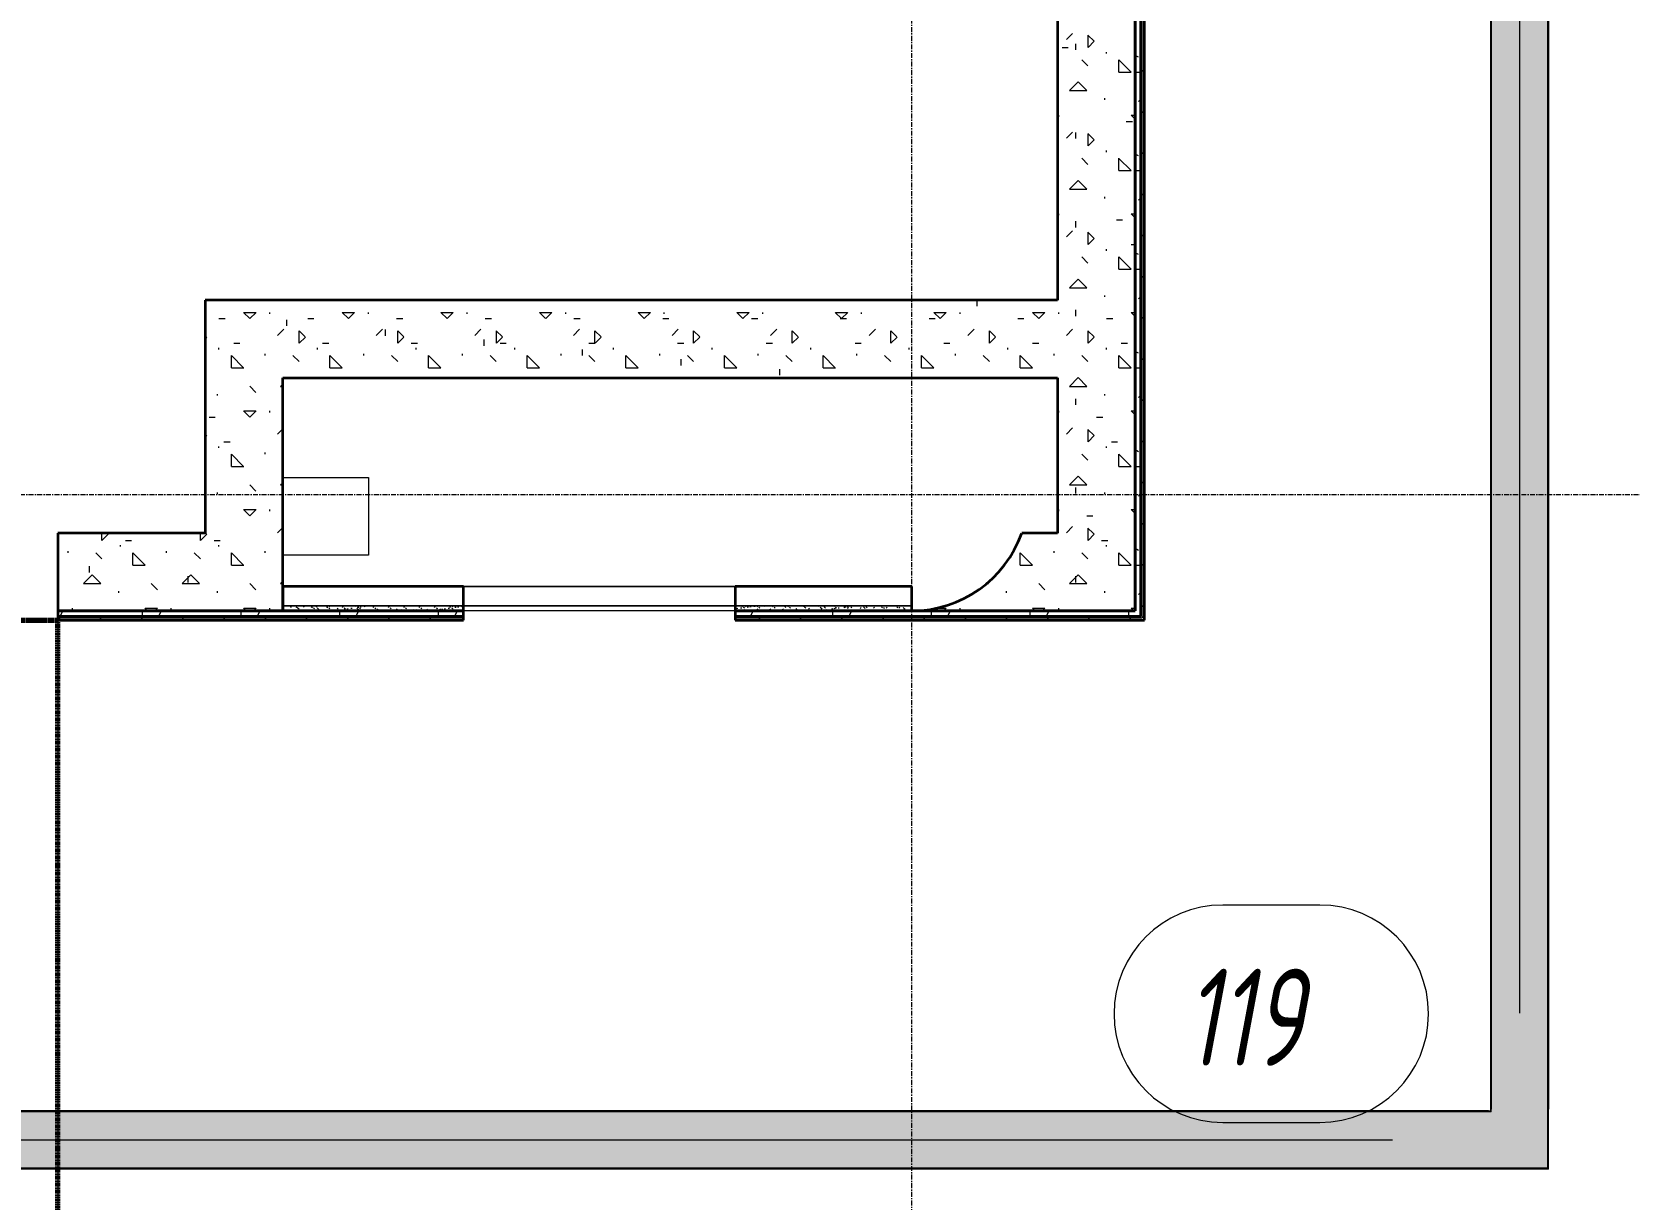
# Model space of a CAD drawing. Header units: millimetres. Extents: x -4948 to 42228, y -4856 to 69378.
# Drawn here: x 28442 to 32556, y 40277 to 43283 of the extents above; entities that cross this region are included whole.
import ezdxf

# ---------------------------------------------------------------- set-up
doc = ezdxf.new("R2010")
doc.units = ezdxf.units.MM
doc.linetypes.add('Линия сетки', pattern=[22.225, 12.7, -3.175, 3.175, -3.175])
doc.linetypes.add('Штрих 3 х 1_5 мм', pattern=[4.5, 3, -1.5])
for name, color, linetype, lineweight in [('A-AREA', 32, 'Continuous', 9), ('A-AREA-IDEN', 2, 'Continuous', 30), ('A-FLOR', 192, 'Continuous', 13), ('A-PART', 2, 'Continuous', 9), ('A-WALL', 113, 'Continuous', 13), ('A-WALL-PATT', 111, 'Continuous', 13), ('E-CABL-TRAY', 211, 'Continuous', 9), ('E-CABL-TRAY-CNTR', 211, 'Continuous', 9), ('I-WALL', 2, 'Continuous', 13), ('S-GRID', 1, 'Continuous', 30)]:
    doc.layers.add(name, color=color, linetype=linetype, lineweight=lineweight)
doc.styles.add('ISOCPEUR_B_I', font='', dxfattribs={"width": 0.7, "height": 250})
doc.styles.get('ISOCPEUR_B_I').set_extended_font_data('ISOCPEUR', italic=True, bold=True)

# ---------------------------------------------------------------- blocks, each defined once
blk = doc.blocks.new('27ELB-RD-AR-0000-BIM_rvt-1-1 этаж отм_ _0_000 лотки')
at = {"layer": 'A-AREA', "color": 252, "linetype": 'Штрих 3 х 1_5 мм', "lineweight": 70}
for p in [(26508.9, 41768.1), (27583.9, 41768.1), (28508.9, 39816.1)]:
    blk.add_line(p, (28508.9, 41768.1), dxfattribs=at)
at = {"layer": 'A-AREA-IDEN', "color": 252, "lineweight": 9}
for p, q in [((31759.7, 41034.1), (31509.7, 41034.1)), ((31509.7, 40474.1), (31759.7, 40474.1))]:
    blk.add_line(p, q, dxfattribs=at)
for centre, start, end in [((31509.7, 40754.1), 90, 270), ((31759.7, 40754.1), 270, 90)]:
    blk.add_arc(centre, 280, start, end, dxfattribs=at)
at = {"layer": 'A-FLOR', "color": 252, "lineweight": 9}
blk.add_line((28508.9, 41768.1), (28508.9, 39816.1), dxfattribs=at)
at = {"layer": 'A-PART', "color": 252, "lineweight": 18}
for p, q in [((29553.9, 41854.6), (29088.9, 41854.6)), ((29088.9, 41854.6), (29088.9, 41804.6)), ((29553.9, 41804.6), (29553.9, 41854.6)), ((30253.9, 41854.6), (30253.9, 41804.6)), ((30708.9, 41854.6), (30253.9, 41854.6)), ((30708.9, 41804.6), (30708.9, 41854.6)), ((29088.9, 41804.6), (29553.9, 41804.6)), ((29553.9, 41804.6), (29088.9, 41804.6)), ((29088.9, 41804.6), (29088.9, 41792.1)), ((29553.9, 41792.1), (29553.9, 41804.6)), ((30253.9, 41804.6), (30708.9, 41804.6)), ((30708.9, 41804.6), (30253.9, 41804.6)), ((30253.9, 41804.6), (30253.9, 41792.1)), ((30708.9, 41792.1), (30708.9, 41804.6)), ((29088.9, 41792.1), (29553.9, 41792.1)), ((30253.9, 41792.1), (30708.9, 41792.1))]:
    blk.add_line(p, q, dxfattribs=at)
at = {"layer": 'A-PART', "color": 252}
for p, q in [((30253.9, 41854.6), (29553.9, 41854.6)), ((29553.9, 41804.6), (30253.9, 41804.6)), ((30253.9, 41804.6), (29553.9, 41804.6)), ((30253.9, 41792.1), (29553.9, 41792.1))]:
    blk.add_line(p, q, dxfattribs=at)
at = {"layer": 'A-WALL', "color": 252, "lineweight": 9}
for p, q in [((31301.9, 41777.1), (31301.9, 44359.1)), ((29553.9, 41804.6), (29088.9, 41804.6)), ((30708.9, 41804.6), (30253.9, 41804.6)), ((28508.9, 41774.1), (29553.9, 41774.1)), ((30253.9, 41774.1), (31301.9, 41774.1)), ((31301.9, 41777.1), (31301.9, 41774.1))]:
    blk.add_line(p, q, dxfattribs=at)
at = {"layer": 'A-WALL-PATT', "color": 252, "linetype": 'Continuous', "lineweight": 9}
for p, q in [((31107.1, 43263.4), (31123, 43279.3)), ((31096, 43243.5), (31111.8, 43243.5)), ((31130.9, 43237.1), (31130.9, 43253)), ((31178.4, 43259.5), (31162.5, 43275.3)), ((31162.6, 43243.5), (31162.6, 43275.2)), ((31162.7, 43243.6), (31178.6, 43259.4)), ((31162.5, 43196), (31146.6, 43211.8)), ((31210.2, 43227.6), (31210.2, 43231.6)), ((31242, 43180), (31242, 43211.8)), ((31273.7, 43180), (31242, 43211.7)), ((31293, 43217.9), (31283.9, 43222.4)), ((31115, 43132.3), (31137.4, 43154.8)), ((31159.9, 43132.3), (31137.4, 43154.8)), ((31242, 43180), (31273.8, 43180)), ((31283.9, 43180), (31298.9, 43180)), ((31301.9, 43181.3), (31307.9, 43187.3)), ((31115, 43132.4), (31159.9, 43132.4)), ((31206.3, 43108.6), (31206.3, 43112.5)), ((31292.8, 43103.8), (31298.9, 43109.9)), ((31301.9, 43075.2), (31307.9, 43081.2)), ((31087.2, 43064.9), (31087.2, 43068.9)), ((31261, 43053), (31276.9, 43053)), ((31283.9, 43058.7), (31273.6, 43069)), ((31273.8, 43068.9), (31283.9, 43068.9)), ((31083.9, 42989.5), (31086.4, 42989.5)), ((31107.1, 43009.4), (31123, 43025.3)), ((31130.9, 43008.6), (31130.9, 43024.4)), ((31178.4, 43005.5), (31162.5, 43021.3)), ((31162.6, 42989.5), (31162.6, 43021.2)), ((31162.7, 42989.6), (31178.6, 43005.4)), ((31162.5, 42942), (31146.6, 42957.8)), ((31210.2, 42973.6), (31210.2, 42977.6)), ((31242, 42926), (31242, 42957.8)), ((31273.7, 42926), (31242, 42957.7)), ((31293, 42963.9), (31283.9, 42968.4)), ((31301.9, 42969.1), (31307.9, 42975.1)), ((31242, 42926), (31273.8, 42926)), ((31283.9, 42926), (31298.9, 42926)), ((31115, 42878.3), (31137.4, 42900.8)), ((31115, 42878.4), (31159.9, 42878.4)), ((31159.9, 42878.3), (31137.4, 42900.8)), ((31301.9, 42863.1), (31307.9, 42869.1)), ((31206.3, 42854.6), (31206.3, 42858.5)), ((31292.8, 42849.8), (31298.9, 42855.9)), ((31087.2, 42810.9), (31087.2, 42814.9)), ((31130.9, 42779.9), (31130.9, 42795.8)), ((31235.7, 42799), (31251.5, 42799)), ((31283.9, 42804.7), (31273.6, 42815)), ((31273.8, 42814.9), (31283.9, 42814.9)), ((31107.1, 42755.4), (31123, 42771.3)), ((31178.4, 42751.5), (31162.5, 42767.3)), ((31162.6, 42735.5), (31162.6, 42767.2)), ((31162.7, 42735.6), (31178.6, 42751.4)), ((31301.9, 42757), (31307.9, 42763)), ((31162.5, 42688), (31146.6, 42703.8)), ((31210.2, 42719.6), (31210.2, 42723.6)), ((31242, 42672), (31242, 42703.8)), ((31273.7, 42672), (31242, 42703.7)), ((31273.8, 42735.5), (31283.9, 42735.5)), ((31293, 42709.9), (31283.9, 42714.4)), ((31242, 42672), (31273.8, 42672)), ((31283.9, 42672), (31298.9, 42672)), ((31115, 42624.3), (31137.4, 42646.8)), ((31115, 42624.4), (31159.9, 42624.4)), ((31159.9, 42624.3), (31137.4, 42646.8)), ((31301.9, 42650.9), (31307.9, 42656.9)), ((30876.9, 42576.7), (30876.9, 42592.1)), ((31206.3, 42600.6), (31206.3, 42604.5)), ((31292.8, 42595.8), (31298.9, 42601.9)), ((28924.2, 42545), (28940.1, 42545)), ((29003.5, 42545.1), (28987.6, 42561)), ((28987.8, 42560.9), (29019.5, 42560.9)), ((29003.7, 42545.1), (29019.6, 42560.9)), ((29055.2, 42556.9), (29055.2, 42560.9)), ((29098.9, 42525.9), (29098.9, 42541.8)), ((29152.8, 42545), (29168.7, 42545)), ((29257.5, 42545.1), (29241.6, 42561)), ((29241.8, 42560.9), (29273.5, 42560.9)), ((29257.7, 42545.1), (29273.6, 42560.9)), ((29309.2, 42556.9), (29309.2, 42560.9)), ((29381.5, 42545), (29397.3, 42545)), ((29511.5, 42545.1), (29495.6, 42561)), ((29495.8, 42560.9), (29527.5, 42560.9)), ((29511.7, 42545.1), (29527.6, 42560.9)), ((29563.2, 42556.9), (29563.2, 42560.9)), ((29610, 42545), (29625.9, 42545)), ((29765.5, 42545.1), (29749.6, 42561)), ((29749.8, 42560.9), (29781.5, 42560.9)), ((29765.7, 42545.1), (29781.6, 42560.9)), ((29817.2, 42556.9), (29817.2, 42560.9)), ((29838.6, 42545), (29854.5, 42545)), ((30019.5, 42545.1), (30003.6, 42561)), ((30003.8, 42560.9), (30035.5, 42560.9)), ((30019.7, 42545.1), (30035.6, 42560.9)), ((30067.2, 42545), (30083.1, 42545)), ((30071.2, 42556.9), (30071.2, 42560.9)), ((30273.5, 42545.1), (30257.6, 42561)), ((30257.8, 42560.9), (30289.5, 42560.9)), ((30273.7, 42545.1), (30289.6, 42560.9)), ((30295.8, 42545), (30311.7, 42545)), ((30325.2, 42556.9), (30325.2, 42560.9)), ((30527.5, 42545.1), (30511.6, 42561)), ((30511.8, 42560.9), (30543.5, 42560.9)), ((30524.4, 42545), (30540.3, 42545)), ((30527.7, 42545.1), (30543.6, 42560.9)), ((30579.2, 42556.9), (30579.2, 42560.9)), ((30753, 42545), (30768.9, 42545)), ((30781.5, 42545.1), (30765.6, 42561)), ((30765.8, 42560.9), (30797.5, 42560.9)), ((30781.7, 42545.1), (30797.6, 42560.9)), ((30833.2, 42556.9), (30833.2, 42560.9)), ((30981.6, 42545), (30997.5, 42545)), ((31035.5, 42545.1), (31019.6, 42561)), ((31019.7, 42560.9), (31051.5, 42560.9)), ((31035.7, 42545.1), (31051.6, 42560.9)), ((31087.2, 42556.9), (31087.2, 42560.9)), ((31130.9, 42551.3), (31130.9, 42567.2)), ((31210.2, 42545), (31226.1, 42545)), ((31283.9, 42550.7), (31273.6, 42561)), ((31273.8, 42560.9), (31283.9, 42560.9)), ((31301.9, 42544.9), (31307.9, 42550.9)), ((28892.4, 42497.5), (28888.9, 42501)), ((28888.9, 42493.7), (28892.6, 42497.4)), ((29075.1, 42501.4), (29088.9, 42515.1)), ((29088.9, 42515.1), (29091, 42517.3)), ((29146.4, 42497.5), (29130.5, 42513.3)), ((29130.6, 42481.5), (29130.6, 42513.2)), ((29130.7, 42481.6), (29146.6, 42497.4)), ((29329.1, 42501.4), (29345, 42517.3)), ((29352.9, 42500.5), (29352.9, 42516.4)), ((29400.4, 42497.5), (29384.5, 42513.3)), ((29384.6, 42481.5), (29384.6, 42513.2)), ((29384.7, 42481.6), (29400.6, 42497.4)), ((29583.1, 42501.4), (29599, 42517.3)), ((29654.4, 42497.5), (29638.5, 42513.3)), ((29638.6, 42481.5), (29638.6, 42513.2)), ((29638.7, 42481.6), (29654.6, 42497.4)), ((29837.1, 42501.4), (29853, 42517.3)), ((29908.4, 42497.5), (29892.5, 42513.3)), ((29892.6, 42481.5), (29892.6, 42513.2)), ((29892.7, 42481.6), (29908.6, 42497.4)), ((30091.1, 42501.4), (30107, 42517.3)), ((30162.4, 42497.5), (30146.5, 42513.3)), ((30146.6, 42481.5), (30146.6, 42513.2)), ((30146.7, 42481.6), (30162.6, 42497.4)), ((30345.1, 42501.4), (30361, 42517.3)), ((30416.4, 42497.5), (30400.5, 42513.3)), ((30400.6, 42481.5), (30400.6, 42513.2)), ((30400.7, 42481.6), (30416.6, 42497.4)), ((30599.1, 42501.4), (30615, 42517.3)), ((30670.4, 42497.5), (30654.5, 42513.3)), ((30654.6, 42481.5), (30654.6, 42513.2)), ((30654.7, 42481.6), (30670.6, 42497.4)), ((30853.1, 42501.4), (30869, 42517.3)), ((30924.4, 42497.5), (30908.5, 42513.3)), ((30908.6, 42481.5), (30908.6, 42513.2)), ((30908.7, 42481.6), (30924.6, 42497.4)), ((31107.1, 42501.4), (31123, 42517.3)), ((31178.4, 42497.5), (31162.5, 42513.3)), ((31162.6, 42481.5), (31162.6, 42513.2)), ((31162.7, 42481.6), (31178.6, 42497.4)), ((28924.2, 42465.6), (28924.2, 42469.6)), ((28962.3, 42481.5), (28978.2, 42481.5)), ((29178.2, 42465.6), (29178.2, 42469.6)), ((29191, 42481.5), (29206.8, 42481.5)), ((29419.5, 42481.5), (29435.4, 42481.5)), ((29432.2, 42465.6), (29432.2, 42469.6)), ((29606.9, 42475.1), (29606.9, 42491)), ((29648.2, 42481.5), (29664, 42481.5)), ((29686.2, 42465.6), (29686.2, 42469.6)), ((29860.9, 42449.7), (29860.9, 42465.6)), ((29876.8, 42481.5), (29892.6, 42481.5)), ((29940.2, 42465.6), (29940.2, 42469.6)), ((30105.3, 42481.5), (30121.2, 42481.5)), ((30194.2, 42465.6), (30194.2, 42469.6)), ((30333.9, 42481.5), (30349.8, 42481.5)), ((30448.2, 42465.6), (30448.2, 42469.6)), ((30562.5, 42481.5), (30578.4, 42481.5)), ((30702.2, 42465.6), (30702.2, 42469.6)), ((30791.1, 42481.5), (30807, 42481.5)), ((30956.2, 42465.6), (30956.2, 42469.6)), ((31019.7, 42481.5), (31035.6, 42481.5)), ((31210.2, 42465.6), (31210.2, 42469.6)), ((31248.3, 42481.5), (31264.2, 42481.5)), ((31293, 42455.9), (31283.9, 42460.4)), ((28956, 42418), (28956, 42449.7)), ((28987.7, 42418), (28956, 42449.7)), ((28956, 42418), (28987.8, 42418)), ((29043.3, 42449.7), (29043.3, 42453.7)), ((29130.5, 42434), (29114.6, 42449.8)), ((29210, 42418), (29210, 42449.7)), ((29241.7, 42418), (29210, 42449.7)), ((29210, 42418), (29241.8, 42418)), ((29297.3, 42449.7), (29297.3, 42453.7)), ((29384.5, 42434), (29368.6, 42449.8)), ((29464, 42418), (29464, 42449.7)), ((29495.7, 42418), (29464, 42449.7)), ((29464, 42418), (29495.8, 42418)), ((29551.3, 42449.7), (29551.3, 42453.7)), ((29638.5, 42434), (29622.6, 42449.8)), ((29718, 42418), (29718, 42449.7)), ((29749.7, 42418), (29718, 42449.7)), ((29718, 42418), (29749.8, 42418)), ((29805.3, 42449.7), (29805.3, 42453.7)), ((29892.5, 42434), (29876.6, 42449.8)), ((29972, 42418), (29972, 42449.7)), ((30003.7, 42418), (29972, 42449.7)), ((29972, 42418), (30003.8, 42418)), ((30059.3, 42449.7), (30059.3, 42453.7)), ((30114.9, 42424.3), (30114.9, 42440.2)), ((30146.5, 42434), (30130.6, 42449.8)), ((30226, 42418), (30226, 42449.7)), ((30257.7, 42418), (30226, 42449.7)), ((30226, 42418), (30257.8, 42418)), ((30313.3, 42449.7), (30313.3, 42453.7)), ((30368.9, 42398.9), (30368.9, 42414.8)), ((30400.5, 42434), (30384.6, 42449.8)), ((30480, 42418), (30480, 42449.7)), ((30511.7, 42418), (30480, 42449.7)), ((30480, 42418), (30511.8, 42418)), ((30567.3, 42449.7), (30567.3, 42453.7)), ((30654.5, 42434), (30638.6, 42449.8)), ((30734, 42418), (30734, 42449.7)), ((30765.7, 42418), (30734, 42449.7)), ((30734, 42418), (30765.8, 42418)), ((30821.3, 42449.7), (30821.3, 42453.7)), ((30908.5, 42434), (30892.6, 42449.8)), ((30988, 42418), (30988, 42449.7)), ((31019.7, 42418), (30988, 42449.7)), ((30988, 42418), (31019.7, 42418)), ((31075.3, 42449.7), (31075.3, 42453.7)), ((31162.5, 42434), (31146.6, 42449.8)), ((31242, 42418), (31242, 42449.7)), ((31273.7, 42418), (31242, 42449.7)), ((31242, 42418), (31273.8, 42418)), ((31283.9, 42418), (31298.9, 42418)), ((31301.9, 42438.8), (31307.9, 42444.8)), ((29083, 42370.3), (29088.9, 42376.2)), ((29104.7, 42392.1), (29105.4, 42392.8)), ((29106.1, 42392.1), (29105.4, 42392.8)), ((29358.7, 42392.1), (29359.4, 42392.8)), ((29360.1, 42392.1), (29359.4, 42392.8)), ((29612.7, 42392.1), (29613.4, 42392.8)), ((29614.1, 42392.1), (29613.4, 42392.8)), ((29866.7, 42392.1), (29867.4, 42392.8)), ((29868.1, 42392.1), (29867.4, 42392.8)), ((30120.7, 42392.1), (30121.4, 42392.8)), ((30122.1, 42392.1), (30121.4, 42392.8)), ((30374.7, 42392.1), (30375.4, 42392.8)), ((30376.1, 42392.1), (30375.4, 42392.8)), ((30628.7, 42392.1), (30629.4, 42392.8)), ((30630.1, 42392.1), (30629.4, 42392.8)), ((30882.7, 42392.1), (30883.4, 42392.8)), ((30884.1, 42392.1), (30883.4, 42392.8)), ((31115, 42370.3), (31137.4, 42392.8)), ((31159.9, 42370.3), (31137.4, 42392.8)), ((28920.3, 42346.6), (28920.3, 42350.5)), ((29019.4, 42354.6), (29003.5, 42370.5)), ((29083, 42370.4), (29088.9, 42370.4)), ((31115, 42370.4), (31159.9, 42370.4)), ((31130.9, 42322.8), (31130.9, 42338.6)), ((31206.3, 42346.6), (31206.3, 42350.5)), ((31292.8, 42341.8), (31298.9, 42347.9)), ((31301.9, 42332.7), (31307.9, 42338.7)), ((28898.8, 42291), (28914.7, 42291)), ((29003.5, 42291.1), (28987.6, 42307)), ((28987.8, 42306.9), (29019.5, 42306.9)), ((29003.7, 42291.1), (29019.6, 42306.9)), ((29055.2, 42302.9), (29055.2, 42306.9)), ((31087.2, 42302.9), (31087.2, 42306.9)), ((31184.8, 42291), (31200.7, 42291)), ((31283.9, 42296.7), (31273.6, 42307)), ((31273.8, 42306.9), (31283.9, 42306.9)), ((29075.1, 42247.4), (29088.9, 42261.1)), ((31107.1, 42247.4), (31123, 42263.3)), ((31178.4, 42243.5), (31162.5, 42259.3)), ((31162.6, 42227.5), (31162.6, 42259.2)), ((28892.4, 42243.5), (28888.9, 42247)), ((28888.9, 42239.7), (28892.6, 42243.4)), ((28924.2, 42211.6), (28924.2, 42215.6)), ((28937, 42227.5), (28952.8, 42227.5)), ((31162.7, 42227.6), (31178.6, 42243.4)), ((31210.2, 42211.6), (31210.2, 42215.6)), ((31223, 42227.5), (31238.8, 42227.5)), ((31301.9, 42226.7), (31307.9, 42232.7)), ((28956, 42164), (28956, 42195.7)), ((28987.7, 42164), (28956, 42195.7)), ((29043.3, 42195.7), (29043.3, 42199.7)), ((31162.5, 42180), (31146.6, 42195.8)), ((31242, 42164), (31242, 42195.7)), ((31273.7, 42164), (31242, 42195.7)), ((31293, 42201.9), (31283.9, 42206.5)), ((28956, 42164), (28987.8, 42164)), ((31115, 42116.3), (31137.4, 42138.8)), ((31159.9, 42116.3), (31137.4, 42138.8)), ((31242, 42164), (31273.8, 42164)), ((31283.9, 42164), (31298.9, 42164)), ((31301.9, 42120.6), (31307.9, 42126.6)), ((28920.3, 42092.6), (28920.3, 42096.5)), ((29019.4, 42100.6), (29003.5, 42116.5)), ((29083, 42116.3), (29088.9, 42122.2)), ((29083, 42116.4), (29088.9, 42116.4)), ((31115, 42116.4), (31159.9, 42116.4)), ((31130.9, 42094.2), (31130.9, 42110)), ((31206.3, 42092.6), (31206.3, 42096.5)), ((31292.8, 42087.8), (31298.9, 42093.9)), ((29003.5, 42037.1), (28987.6, 42053)), ((28987.8, 42052.9), (29019.5, 42052.9)), ((29003.7, 42037.1), (29019.6, 42052.9)), ((29055.2, 42048.9), (29055.2, 42052.9)), ((31087.2, 42048.9), (31087.2, 42052.9)), ((31283.9, 42042.7), (31273.6, 42053)), ((31273.8, 42052.9), (31283.9, 42052.9)), ((28888.9, 42037), (28889.3, 42037)), ((29075.1, 41993.4), (29088.9, 42007.1)), ((31107.1, 41993.4), (31123, 42009.3)), ((31159.5, 42037), (31175.3, 42037)), ((31175.7, 41992.1), (31162.5, 42005.3)), ((31162.6, 41992.1), (31162.6, 42005.2)), ((31301.9, 42014.5), (31307.9, 42020.5)), ((28622.6, 41973.5), (28622.6, 41992.1)), ((28622.7, 41973.6), (28638.6, 41989.4)), ((28638.4, 41989.5), (28635.7, 41992.1)), ((28670.2, 41957.6), (28670.2, 41961.6)), ((28683, 41973.5), (28698.8, 41973.5)), ((28876.6, 41973.5), (28876.6, 41992.1)), ((28876.7, 41973.6), (28888.9, 41985.7)), ((28892.4, 41989.5), (28888.9, 41993)), ((28888.9, 41985.7), (28892.6, 41989.4)), ((28911.5, 41973.5), (28927.4, 41973.5)), ((28924.2, 41957.6), (28924.2, 41961.6)), ((30982.9, 41973.5), (30984.8, 41973.5)), ((31162.6, 41973.5), (31162.6, 41992.1)), ((31162.7, 41973.6), (31178.6, 41989.4)), ((31178.4, 41989.5), (31175.7, 41992.1)), ((31197.5, 41973.5), (31213.4, 41973.5)), ((31210.2, 41957.6), (31210.2, 41961.6)), ((28535.3, 41941.7), (28535.3, 41945.7)), ((28622.5, 41926), (28606.6, 41941.8)), ((28702, 41910), (28702, 41941.7)), ((28733.7, 41910), (28702, 41941.7)), ((28789.3, 41941.7), (28789.3, 41945.7)), ((28876.5, 41926), (28860.6, 41941.8)), ((28956, 41910), (28956, 41941.7)), ((28987.7, 41910), (28956, 41941.7)), ((29043.3, 41941.7), (29043.3, 41945.7)), ((30988, 41910), (30988, 41941.7)), ((31019.7, 41910), (30988, 41941.7)), ((31075.3, 41941.7), (31075.3, 41945.7)), ((31162.5, 41926), (31146.6, 41941.8)), ((31242, 41910), (31242, 41941.7)), ((31273.7, 41910), (31242, 41941.7)), ((31293, 41947.9), (31283.9, 41952.5)), ((28575, 41862.3), (28597.4, 41884.8)), ((28590.9, 41890.9), (28590.9, 41906.8)), ((28619.9, 41862.3), (28597.4, 41884.8)), ((28702, 41910), (28733.8, 41910)), ((28829, 41862.3), (28851.4, 41884.8)), ((28844.9, 41865.5), (28844.9, 41881.4)), ((28873.9, 41862.3), (28851.4, 41884.8)), ((28956, 41910), (28987.8, 41910)), ((30988, 41910), (31019.7, 41910)), ((31115, 41862.3), (31137.4, 41884.8)), ((31130.9, 41865.5), (31130.9, 41881.4)), ((31159.9, 41862.3), (31137.4, 41884.8)), ((31242, 41910), (31273.8, 41910)), ((31283.9, 41910), (31298.9, 41910)), ((31301.9, 41908.5), (31307.9, 41914.5)), ((28511.4, 41846.6), (28508.9, 41849.1)), ((28575, 41862.4), (28619.9, 41862.4)), ((28666.3, 41838.6), (28666.3, 41842.5)), ((28765.4, 41846.6), (28749.5, 41862.5)), ((28829, 41862.4), (28873.9, 41862.4)), ((28920.3, 41838.6), (28920.3, 41842.5)), ((29019.4, 41846.6), (29003.5, 41862.5)), ((29083, 41862.3), (29088.9, 41868.2)), ((29083, 41862.4), (29088.9, 41862.4)), ((30899.5, 41862.4), (30905.9, 41862.4)), ((30905.9, 41862.3), (30902.9, 41865.3)), ((30952.3, 41838.6), (30952.3, 41842.5)), ((31051.4, 41846.6), (31035.5, 41862.5)), ((31115, 41862.4), (31159.9, 41862.4)), ((31206.3, 41838.6), (31206.3, 41842.5)), ((31292.8, 41833.8), (31298.9, 41839.9)), ((28508.9, 41798.9), (28511.5, 41798.9)), ((28508.9, 41796.2), (28511.6, 41798.9)), ((28547.2, 41794.9), (28547.2, 41798.9)), ((28740.5, 41792.1), (28733.6, 41799)), ((28733.8, 41798.9), (28765.5, 41798.9)), ((28758.7, 41792.1), (28765.6, 41798.9)), ((28801.2, 41794.9), (28801.2, 41798.9)), ((28994.5, 41792.1), (28987.6, 41799)), ((28987.8, 41798.9), (29019.5, 41798.9)), ((29012.7, 41792.1), (29019.6, 41798.9)), ((29055.2, 41794.9), (29055.2, 41798.9)), ((29088.9, 41798.9), (29091.1, 41797.5)), ((29108.4, 41801.4), (29111.1, 41803.4)), ((29122.4, 41802.8), (29125.3, 41801)), ((29125.9, 41800.6), (29128.4, 41798.3)), ((29127.8, 41799.4), (29130.6, 41797.6)), ((29141.6, 41801.8), (29144.3, 41803.8)), ((29162, 41802.9), (29164.8, 41801.1)), ((29167.3, 41799.5), (29170.2, 41797.7)), ((29174.1, 41801.6), (29176.8, 41803.7)), ((29176.7, 41800.1), (29179.1, 41798)), ((29179.1, 41798), (29179.1, 41798)), ((29179.1, 41798), (29181.5, 41795.7)), ((29201.5, 41802.9), (29204.4, 41801.1)), ((29206.9, 41799.5), (29209.7, 41797.7)), ((29208.4, 41802.9), (29210.7, 41804.6)), ((29228.3, 41799), (29230.8, 41796.7)), ((29241.1, 41803), (29243.9, 41801.2)), ((29241.7, 41803.3), (29243.4, 41804.6)), ((29246.4, 41799.6), (29249.3, 41797.8)), ((29246.8, 41796.6), (29250.1, 41797)), ((29253.3, 41797.5), (29256.6, 41797.9)), ((29263.6, 41798.8), (29267, 41799.3)), ((29274.2, 41803.1), (29276.1, 41804.6)), ((29279.1, 41798.6), (29281.5, 41796.4)), ((29280.6, 41803.1), (29283.5, 41801.3)), ((29281, 41801.1), (29284.3, 41801.5)), ((29281.5, 41796.4), (29281.5, 41796.4)), ((29281.5, 41796.4), (29283.9, 41794.1)), ((29286, 41799.7), (29288.8, 41797.9)), ((29287.5, 41802), (29290.8, 41802.4)), ((29297.8, 41803.3), (29301.1, 41803.8)), ((29308.5, 41804.4), (29308.8, 41804.6)), ((29320.2, 41803.2), (29323, 41801.4)), ((29325.5, 41799.7), (29328.4, 41797.9)), ((29330.7, 41797.4), (29333.2, 41795.2)), ((29359.7, 41803.2), (29362.5, 41801.4)), ((29365.1, 41799.8), (29367.9, 41798)), ((29381.5, 41797), (29383.8, 41794.9)), ((29399.3, 41803.3), (29402.1, 41801.5)), ((29404.6, 41799.9), (29407.5, 41798.1)), ((29423.6, 41804.6), (29424.5, 41803.7)), ((29438.8, 41803.4), (29441.6, 41801.6)), ((29444.2, 41800), (29447, 41798.2)), ((29458.9, 41794.4), (29461.6, 41796.4)), ((29478.4, 41803.4), (29481.2, 41801.6)), ((29483.7, 41800), (29486.6, 41798.2)), ((29492.2, 41794.8), (29494.8, 41796.9)), ((29497.8, 41796.8), (29501.1, 41797.2)), ((29504.3, 41797.6), (29507.6, 41798.1)), ((29514.6, 41799), (29518, 41799.4)), ((29517.9, 41803.5), (29520.7, 41801.7)), ((29523.3, 41800.1), (29526.1, 41798.3)), ((29524.2, 41804.6), (29524.4, 41804.4)), ((29524.4, 41804.4), (29524.4, 41804.4)), ((29524.4, 41804.4), (29526.9, 41802.2)), ((29524.6, 41794.7), (29527.3, 41796.7)), ((29532, 41801.3), (29535.3, 41801.7)), ((29538.5, 41802.1), (29541.8, 41802.6)), ((29548.8, 41803.5), (29552.1, 41803.9)), ((30253.9, 41797.7), (30254.2, 41797.7)), ((30257.3, 41798.1), (30260.7, 41798.6)), ((30267.7, 41799.5), (30271, 41799.9)), ((30269.8, 41804.6), (30272.2, 41803.1)), ((30274.7, 41801.5), (30277.5, 41799.7)), ((30279.4, 41804.6), (30281.8, 41802.4)), ((30285, 41801.8), (30288.4, 41802.2)), ((30291.5, 41802.6), (30294.8, 41803.1)), ((30301.8, 41804), (30305.2, 41804.4)), ((30309.5, 41804.6), (30311.7, 41803.2)), ((30309.6, 41794.9), (30312.3, 41797)), ((30314.3, 41801.6), (30317.1, 41799.7)), ((30329.7, 41804.6), (30331, 41803.4)), ((30342.8, 41795.4), (30345.5, 41797.4)), ((30349.2, 41804.6), (30351.3, 41803.2)), ((30353.8, 41801.6), (30356.6, 41799.8)), ((30375.3, 41795.2), (30378, 41797.3)), ((30380.1, 41804.6), (30381.7, 41803.1)), ((30381.7, 41803.1), (30381.7, 41803.1)), ((30381.7, 41803.1), (30384.2, 41800.9)), ((30388.8, 41804.6), (30390.8, 41803.3)), ((30393.4, 41801.7), (30396.2, 41799.9)), ((30409.6, 41796.4), (30412.3, 41798.5)), ((30428.5, 41804.6), (30430.4, 41803.4)), ((30430.9, 41804.1), (30433.4, 41801.9)), ((30432.9, 41801.8), (30435.7, 41800)), ((30442.9, 41796.9), (30445.5, 41798.9)), ((30468.1, 41804.6), (30469.9, 41803.5)), ((30472.5, 41801.8), (30475.3, 41800)), ((30475.4, 41796.7), (30478, 41798.8)), ((30481.7, 41803.7), (30484.1, 41801.6)), ((30484.1, 41801.6), (30484.1, 41801.6)), ((30484.1, 41801.6), (30486.5, 41799.3)), ((30501.9, 41797.4), (30505.2, 41797.9)), ((30507.8, 41804.6), (30509.5, 41803.5)), ((30508.3, 41798.3), (30511.7, 41798.7)), ((30509.7, 41798), (30512.3, 41800)), ((30512, 41801.9), (30514.8, 41800.1)), ((30518.7, 41799.6), (30522, 41800.1)), ((30533.3, 41802.6), (30535.8, 41800.3)), ((30536, 41801.9), (30539.4, 41802.4)), ((30542.5, 41802.8), (30545.8, 41803.2)), ((30542.9, 41798.4), (30545.6, 41800.4)), ((30547.5, 41804.6), (30549, 41803.6)), ((30551.6, 41802), (30554.4, 41800.2)), ((30552.8, 41804.1), (30556.2, 41804.6)), ((30575.4, 41798.2), (30578.1, 41800.3)), ((30584.1, 41802.1), (30586.5, 41800)), ((30586.5, 41800), (30586.5, 41800)), ((30586.5, 41800), (30588.9, 41797.7)), ((30587.1, 41804.6), (30588.6, 41803.7)), ((30591.1, 41802.1), (30593.9, 41800.3)), ((30609.7, 41799.5), (30612.4, 41801.5)), ((30626.8, 41804.6), (30628.1, 41803.7)), ((30630.7, 41802.1), (30633.5, 41800.3)), ((30635.7, 41801), (30638.2, 41798.8)), ((30642.9, 41799.9), (30645.6, 41801.9)), ((30666.5, 41804.6), (30667.7, 41803.8)), ((30670.2, 41802.2), (30673, 41800.4)), ((30675.4, 41799.7), (30678.1, 41801.8)), ((30686.5, 41800.6), (30688.8, 41798.4)), ((30688.8, 41798.4), (30688.8, 41798.4)), ((30688.8, 41798.4), (30691.3, 41796.2)), ((30706.1, 41804.6), (30707.2, 41803.9)), ((30772.5, 41792.1), (30766.5, 41798)), ((30771.5, 41798.9), (30797.5, 41798.9)), ((30790.7, 41792.1), (30797.6, 41798.9)), ((30833.2, 41794.9), (30833.2, 41798.9)), ((31026.5, 41792.1), (31019.6, 41799)), ((31019.7, 41798.9), (31051.5, 41798.9)), ((31044.7, 41792.1), (31051.6, 41798.9)), ((31087.2, 41794.9), (31087.2, 41798.9)), ((31280.5, 41792.1), (31273.6, 41799)), ((31273.8, 41798.9), (31283.9, 41798.9)), ((31301.9, 41802.4), (31307.9, 41808.4)), ((28509.8, 41768.1), (28515.8, 41774.1)), ((28514.8, 41777.1), (28522.3, 41792.1)), ((28615.9, 41768.1), (28621.9, 41774.1)), ((28722, 41768.1), (28728, 41774.1)), ((28727.4, 41777.1), (28727.4, 41792.1)), ((28768.8, 41777.1), (28776.3, 41792.1)), ((28828, 41768.1), (28834, 41774.1)), ((28934.1, 41768.1), (28940.1, 41774.1)), ((28981.4, 41777.1), (28981.4, 41792.1)), ((29022.8, 41777.1), (29030.3, 41792.1)), ((29040.2, 41768.1), (29046.2, 41774.1)), ((29146.2, 41768.1), (29152.2, 41774.1)), ((29194.4, 41792.1), (29194.7, 41792.3)), ((29212.6, 41792.1), (29215.9, 41792.5)), ((29219.1, 41793), (29222.5, 41793.4)), ((29227.1, 41792.1), (29227.2, 41792.2)), ((29229.5, 41794.3), (29232.8, 41794.8)), ((29235.4, 41777.1), (29235.4, 41792.1)), ((29252.3, 41768.1), (29258.3, 41774.1)), ((29259.8, 41792.1), (29261.5, 41793.4)), ((29276.8, 41777.1), (29284.3, 41792.1)), ((29292.5, 41792.1), (29294.8, 41793.8)), ((29325.2, 41792.1), (29327.2, 41793.7)), ((29358.4, 41768.1), (29364.4, 41774.1)), ((29358.9, 41792.9), (29361.5, 41794.9)), ((29383.8, 41794.9), (29383.8, 41794.9)), ((29383.8, 41794.9), (29386.3, 41792.6)), ((29392.1, 41793.3), (29394.8, 41795.3)), ((29424.6, 41793.2), (29427.3, 41795.2)), ((29433.1, 41795.9), (29435.5, 41793.6)), ((29463.6, 41792.3), (29466.9, 41792.7)), ((29464.4, 41768.1), (29470.4, 41774.1)), ((29470.1, 41793.1), (29473.5, 41793.6)), ((29480.5, 41794.5), (29483.8, 41794.9)), ((29483.9, 41795.4), (29486.2, 41793.3)), ((29486.2, 41793.3), (29486.2, 41793.3)), ((29486.2, 41793.3), (29487.5, 41792.1)), ((29489.4, 41777.1), (29489.4, 41792.1)), ((29530.8, 41777.1), (29538.3, 41792.1)), ((29535.5, 41794.3), (29537.9, 41792.1)), ((30275.3, 41793.7), (30278, 41795.7)), ((30290.3, 41794.6), (30292.8, 41792.3)), ((30292.8, 41777.1), (30300.3, 41792.1)), ((30313, 41768.1), (30319, 41774.1)), ((30341.2, 41794.1), (30343.4, 41792.1)), ((30392.7, 41793), (30393.7, 41792.1)), ((30419, 41768.1), (30425, 41774.1)), ((30443.5, 41792.6), (30444.1, 41792.1)), ((30467.7, 41792.9), (30471, 41793.4)), ((30474.1, 41793.8), (30477.5, 41794.2)), ((30484.5, 41795.1), (30487.8, 41795.6)), ((30505.4, 41777.1), (30505.4, 41792.1)), ((30525.1, 41768.1), (30531.1, 41774.1)), ((30546.8, 41777.1), (30554.3, 41792.1)), ((30631.2, 41768.1), (30637.2, 41774.1)), ((30737.2, 41768.1), (30743.2, 41774.1)), ((30759.4, 41777.1), (30759.4, 41792.1)), ((30800.8, 41777.1), (30808.3, 41792.1)), ((30843.3, 41768.1), (30849.3, 41774.1)), ((30949.4, 41768.1), (30955.4, 41774.1)), ((31013.4, 41777.1), (31013.4, 41792.1)), ((31054.8, 41777.1), (31062.3, 41792.1)), ((31055.4, 41768.1), (31061.4, 41774.1)), ((31161.5, 41768.1), (31167.5, 41774.1)), ((31267.4, 41777.1), (31267.4, 41792.1)), ((31267.6, 41768.1), (31273.6, 41774.1))]:
    blk.add_line(p, q, dxfattribs=at)
at = {"layer": 'I-WALL', "color": 252, "lineweight": 35}
for p, q in [((31083.9, 44377.1), (31083.9, 42592.1)), ((31283.9, 41992.1), (31283.9, 44377.1)), ((31283.9, 44377.1), (31283.9, 41792.1)), ((31298.9, 41792.1), (31298.9, 44362.1)), ((31298.9, 44362.1), (31298.9, 41777.1)), ((31307.9, 41777.1), (31307.9, 44353.1)), ((29088.9, 42592.1), (28888.9, 42592.1)), ((28888.9, 42592.1), (28888.9, 41992.1)), ((31083.9, 42592.1), (29088.9, 42592.1)), ((29088.9, 41792.1), (29088.9, 42392.1)), ((29088.9, 42392.1), (31083.9, 42392.1)), ((31083.9, 42392.1), (31083.9, 41992.1)), ((28888.9, 41992.1), (28508.9, 41992.1)), ((28508.9, 41992.1), (28508.9, 41792.1)), ((31083.9, 41992.1), (30991.7, 41992.1)), ((31283.9, 41792.1), (31283.9, 41992.1)), ((29553.9, 41854.6), (29088.9, 41854.6)), ((29088.9, 41854.6), (29088.9, 41792.1)), ((29553.9, 41792.1), (29553.9, 41854.6)), ((30708.9, 41854.6), (30253.9, 41854.6)), ((30253.9, 41854.6), (30253.9, 41792.1)), ((30708.9, 41792.1), (30708.9, 41854.6)), ((29553.9, 41792.1), (28508.9, 41792.1)), ((28508.9, 41792.1), (28508.9, 41777.1)), ((28508.9, 41792.1), (28888.9, 41792.1)), ((28508.9, 41777.1), (29553.9, 41777.1)), ((29553.9, 41777.1), (28508.9, 41777.1)), ((28508.9, 41777.1), (28508.9, 41768.1)), ((28508.9, 41768.1), (29553.9, 41768.1)), ((28888.9, 41792.1), (29088.9, 41792.1)), ((29088.9, 41792.1), (29553.9, 41792.1)), ((29553.9, 41777.1), (29553.9, 41792.1)), ((29553.9, 41768.1), (29553.9, 41777.1)), ((31283.9, 41792.1), (30253.9, 41792.1)), ((30253.9, 41792.1), (30253.9, 41777.1)), ((30253.9, 41792.1), (30708.9, 41792.1)), ((31298.9, 41777.1), (30253.9, 41777.1)), ((30253.9, 41777.1), (30253.9, 41768.1)), ((30253.9, 41777.1), (31298.9, 41777.1)), ((30253.9, 41768.1), (31307.9, 41768.1)), ((30708.9, 41792.1), (31283.9, 41792.1)), ((31298.9, 41777.1), (31298.9, 41792.1)), ((31307.9, 41774.1), (31307.9, 41777.1)), ((31307.9, 41768.1), (31307.9, 41774.1))]:
    blk.add_line(p, q, dxfattribs=at)
at = {"layer": 'I-WALL', "color": 252, "lineweight": 9}
for p, q in [((29553.9, 41854.6), (30253.9, 41854.6)), ((30253.9, 41792.1), (29553.9, 41792.1))]:
    blk.add_line(p, q, dxfattribs=at)
at = {"layer": 'I-WALL', "color": 252, "lineweight": 35}
blk.add_arc((30708.9, 42092.1), 300, 270, 340.5288, dxfattribs=at)
at = {"layer": 'A-AREA-IDEN', "color": 252, "style": 'ISOCPEUR_B_I', "width": 0.7}
blk.add_text('119', height=250, dxfattribs=at).set_placement((31412.1, 40620.2))
blk = doc.blocks.new('27ELB-RD-KR2-0000-BIM_rvt-1-1 этаж отм_ _0_000 лотки')
at = {"layer": 'A-FLOR', "color": 252, "lineweight": 15}
for p, q in [((29089.4, 42135.8), (29309.4, 42135.8)), ((29089.4, 41935.8), (29089.4, 42135.8)), ((29308.9, 42135.8), (29308.9, 41935.8)), ((29309.4, 42135.8), (29309.4, 41935.8)), ((29309.4, 41935.8), (29089.4, 41935.8))]:
    blk.add_line(p, q, dxfattribs=at)
at = {"layer": 'S-GRID', "color": 252, "linetype": 'Линия сетки', "lineweight": 9}
for p, q in [((30708.9, -4856.4), (30708.9, 68377.9)), ((-4948, 42092.1), (41228.1, 42092.1))]:
    blk.add_line(p, q, dxfattribs=at)
blk = doc.blocks.new('СКС-Угол горизонтальный CPO 45-S5-Combitech-DKC - СКС-Угол горизонтальный CPO 45-S5-Combitech-DKC-V184-1 этаж отм_ _0_000 лотки')
at = {"layer": 'E-CABL-TRAY', "lineweight": 13}
for points in [[(72.5, 80), (72.5, -72.5), (-80, -72.5), (-80, -75), (75, -75), (75, 80)], [(-72.5, 80), (-72.5, 72.5), (-80, 72.5), (-80, -72.5), (72.5, -72.5), (72.5, 80), (1.5, 80)], [(-75, 80), (-75, 75), (-80, 75), (-80, 72.5), (-72.5, 72.5), (-72.5, 80)]]:
    blk.add_hatch(color=160, dxfattribs=at).paths.add_polyline_path(points, flags=0)
at = {"layer": 'E-CABL-TRAY', "color": 170}
for p, q in [((-80, 72.5), (-80, 75)), ((-80, 75), (-75, 75)), ((-72.5, 72.5), (-80, 72.5)), ((-72.5, 80), (-75, 80)), ((-75, 80), (-75, 75)), ((-72.5, 72.5), (-72.5, 80)), ((75, 80), (72.5, 80)), ((72.5, 80), (72.5, -72.5)), ((75, -75), (75, 80)), ((-80, -75), (-80, -72.5)), ((72.5, -72.5), (-80, -72.5)), ((75, -75), (-80, -75))]:
    blk.add_line(p, q, dxfattribs=at)
blk = doc.blocks.new('СКС-Соединитель 1-S5-Combitech-DKC-не для заказа - СКС-Соединитель 1-S5-Combitech-DKC-не для заказа-V185-1 этаж отм_ _0_000 лотки')
at = {"layer": 'E-CABL-TRAY', "lineweight": 13}
for points in [[(0, 115), (-1.2, 115), (-1.2, 0), (0, 0), (0, 5)], [(-115, 1.2), (-115, 0), (0, 0), (0, 1.2), (-5, 1.2)]]:
    blk.add_hatch(color=160, dxfattribs=at).paths.add_polyline_path(points, flags=0)
blk = doc.blocks.new('СКС-Соединитель 1-S5-Combitech-DKC-не для заказа - СКС-Соединитель 1-S5-Combitech-DKC-не для заказа-V186-1 этаж отм_ _0_000 лотки')
at = {"layer": 'E-CABL-TRAY', "lineweight": 13}
for points in [[(0, 115), (0, 0), (1.2, 0), (1.2, 115)], [(0, 0), (-115, 0), (-115, -1.2), (0, -1.2)]]:
    blk.add_hatch(color=160, dxfattribs=at).paths.add_polyline_path(points, flags=0)

msp = doc.modelspace()

# ---------------------------------------------------------------- hatches: boundary and pattern name
at = {"layer": 'E-CABL-TRAY', "lineweight": 5}
for points in [[(32201.4, 40508.8), (32201.4, 46075.2), (32198.9, 46075.2), (32198.9, 40508.8)], [(32272.4, 40508.8), (32346.3, 40508.8), (32346.3, 46075.2), (32201.4, 46075.2), (32201.4, 40508.8)], [(32348.9, 40508.8), (32348.9, 46075.2), (32346.3, 46075.2), (32346.3, 40508.8)], [(30910.8, 40501.3), (32193.9, 40501.3), (32193.9, 40503.8), (26626.2, 40503.8), (26626.2, 40501.3), (29549.3, 40501.3)], [(30910.8, 40356.4), (32193.9, 40356.4), (32193.9, 40501.3), (26626.2, 40501.3), (26626.2, 40356.4), (29549.3, 40356.4)], [(30910.8, 40353.8), (32193.9, 40353.8), (32193.9, 40356.4), (26626.2, 40356.4), (26626.2, 40353.8), (29549.3, 40353.8)]]:
    msp.add_hatch(color=5, dxfattribs=at).paths.add_polyline_path(points, flags=0)

# ---------------------------------------------------------------- linework, layer by layer
at = {"layer": 'E-CABL-TRAY', "color": 170}
for p, q in [((32198.9, 46075.2), (32198.9, 40508.8)), ((32201.4, 46075.2), (32201.4, 40508.8)), ((32346.3, 46075.2), (32346.3, 40508.8)), ((32348.9, 46075.2), (32348.9, 40508.8)), ((32193.9, 40503.8), (26626.2, 40503.8)), ((32193.9, 40501.3), (26626.2, 40501.3)), ((32193.9, 40503.8), (32193.9, 40501.3)), ((32201.4, 40508.8), (32198.9, 40508.8)), ((32348.9, 40508.8), (32346.3, 40508.8)), ((32193.9, 40356.4), (26626.2, 40356.4)), ((32193.9, 40356.4), (32193.9, 40353.8)), ((32193.9, 40353.8), (26626.2, 40353.8))]:
    msp.add_line(p, q, dxfattribs=at)
at = {"layer": 'E-CABL-TRAY-CNTR', "color": 170}
for p, q in [((32273.9, 45828.1), (32273.9, 40756)), ((31946.7, 40428.8), (26626.2, 40428.8))]:
    msp.add_line(p, q, dxfattribs=at)

# ---------------------------------------------------------------- block references
at = {"lineweight": 5}
for name in ['27ELB-RD-KR2-0000-BIM_rvt-1-1 этаж отм_ _0_000 лотки', '27ELB-RD-AR-0000-BIM_rvt-1-1 этаж отм_ _0_000 лотки']:
    msp.add_blockref(name, (0, 0), dxfattribs=at)
at = {"layer": 'E-CABL-TRAY', "color": 170}
for name, p in [('СКС-Соединитель 1-S5-Combitech-DKC-не для заказа - СКС-Соединитель 1-S5-Combitech-DKC-не для заказа-V185-1 этаж отм_ _0_000 лотки', (32198.9, 40503.8)), ('СКС-Угол горизонтальный CPO 45-S5-Combitech-DKC - СКС-Угол горизонтальный CPO 45-S5-Combitech-DKC-V184-1 этаж отм_ _0_000 лотки', (32273.9, 40428.8)), ('СКС-Соединитель 1-S5-Combitech-DKC-не для заказа - СКС-Соединитель 1-S5-Combitech-DKC-не для заказа-V186-1 этаж отм_ _0_000 лотки', (32348.9, 40353.8))]:
    msp.add_blockref(name, p, dxfattribs=at)

doc.saveas('drawing.dxf')
